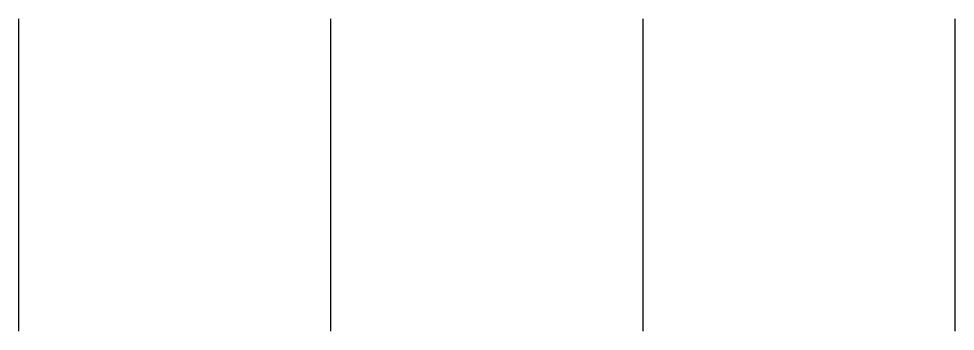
# Model space of a CAD drawing. Extents: x 0 to 3, y 0 to 1.
import ezdxf

# ---------------------------------------------------------------- set-up
doc = ezdxf.new("R2010")
doc.units = 0
doc.header["$MEASUREMENT"] = 0

msp = doc.modelspace()

# ---------------------------------------------------------------- linework, layer by layer
for p, q in [((0, 0), (0, 1)), ((1, 0), (1, 1)), ((2, 0), (2, 1)), ((3, 0), (3, 1))]:
    msp.add_line(p, q)

doc.saveas('drawing.dxf')
